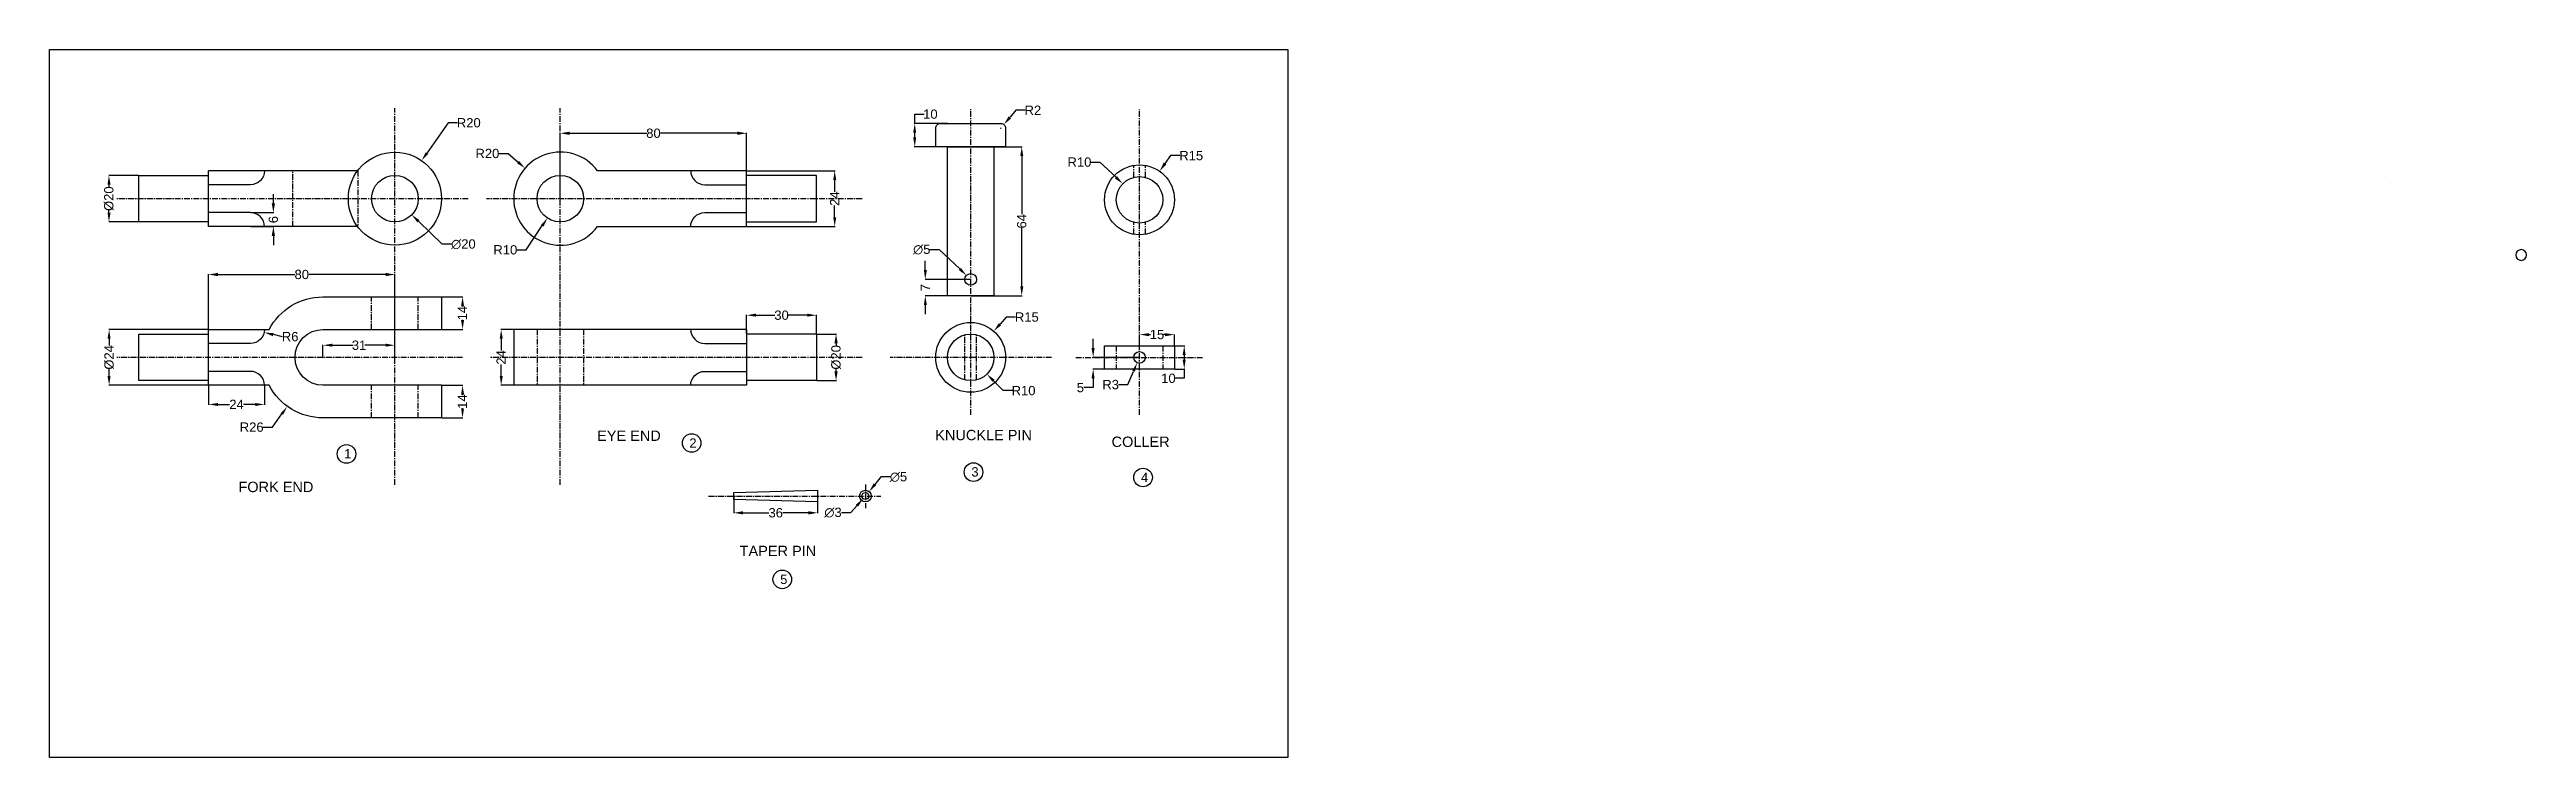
# Model space of a CAD drawing. Header units: millimetres. Extents: x 382 to 1445, y 141 to 446.
import ezdxf

# ---------------------------------------------------------------- set-up
doc = ezdxf.new("R2010")
doc.units = ezdxf.units.MM
doc.header["$MEASUREMENT"] = 0
doc.linetypes.add('CENTERX2', pattern=[4, 2.5, -0.5, 0.5, -0.5])
doc.layers.add('Center Line', color=7, linetype='CENTERX2')
doc.layers.add('dimesions', color=254, linetype='Continuous')
doc.styles.get("Standard").update_dxf_attribs({"font": 'arial.ttf'})
doc.dimstyles.get("Standard").update_dxf_attribs({"dimtxt": 4, "dimasz": 4, "dimexe": 0.18, "dimexo": 0.0625, "dimgap": 0.09, "dimtad": 0, "dimtoh": 1, "dimdec": 0, "dimzin": 0, "dimdsep": 46, "dimtxsty": 'Standard', "dimcen": 0.09, "dimadec": 0, "dimazin": 0, "dimtfac": 1, "dimtdec": 0, "dimtofl": 0, "dimtmove": 0, "dimatfit": 3, "dimfxl": 1, "dimtolj": 1, "dimtzin": 0, "dimarcsym": 0})

# ---------------------------------------------------------------- blocks, each defined once
blk = doc.blocks.new('*D5')
at = {"layer": 'Defpoints', "color": 0, "transparency": 16777216}
for p in [(420, 391.5), (407.2, 371.5), (420, 371.5)]:
    blk.add_point(p, dxfattribs=at)
at = {"layer": 'dimesions', "color": 0, "lineweight": -2, "transparency": 16777216}
for p, q in [((419.9, 391.5), (407.1, 391.5)), ((407.2, 387.5), (407.2, 386.6)), ((407.2, 375.5), (407.2, 376.4)), ((419.9, 371.5), (407.1, 371.5))]:
    blk.add_line(p, q, dxfattribs=at)
at = {"layer": 'dimesions', "color": 0, "transparency": 16777216}
for points in [[(406.6, 387.5), (407.9, 387.5), (407.2, 391.5)], [(406.6, 375.5), (407.9, 375.5), (407.2, 371.5)]]:
    blk.add_solid(points, dxfattribs=at)
at = {"layer": 'dimesions', "color": 0, "transparency": 16777216, "insert": (407.2, 381.5), "char_height": 4, "attachment_point": 5, "rotation": 90}
blk.add_mtext('\\A1;%%C20', dxfattribs=at)
blk = doc.blocks.new('*D6')
at = {"layer": 'Defpoints', "color": 0, "transparency": 16777216}
for p in [(450, 325.3), (407.3, 301.3), (450, 301.3)]:
    blk.add_point(p, dxfattribs=at)
at = {"layer": 'dimesions', "color": 0, "lineweight": -2, "transparency": 16777216}
for p, q in [((449.9, 325.3), (407.1, 325.3)), ((407.3, 321.3), (407.3, 318.4)), ((449.9, 301.3), (407.1, 301.3)), ((407.3, 305.3), (407.3, 308.2))]:
    blk.add_line(p, q, dxfattribs=at)
at = {"layer": 'dimesions', "color": 0, "transparency": 16777216}
for points in [[(406.6, 321.3), (407.9, 321.3), (407.3, 325.3)], [(406.6, 305.3), (407.9, 305.3), (407.3, 301.3)]]:
    blk.add_solid(points, dxfattribs=at)
at = {"layer": 'dimesions', "color": 0, "transparency": 16777216, "insert": (407.3, 313.3), "char_height": 4, "attachment_point": 5, "rotation": 90}
blk.add_mtext('\\A1;%%C24', dxfattribs=at)
blk = doc.blocks.new('*D7')
at = {"layer": 'Defpoints', "color": 0, "transparency": 16777216}
for p in [(468, 375.5), (468, 369.5), (477.8, 369.5)]:
    blk.add_point(p, dxfattribs=at)
at = {"layer": 'dimesions', "color": 0, "lineweight": -2, "transparency": 16777216}
for p, q in [((477.8, 379.5), (477.8, 383.5)), ((468.1, 375.5), (478, 375.5)), ((468.1, 369.5), (478, 369.5)), ((477.8, 365.5), (477.8, 361.5))]:
    blk.add_line(p, q, dxfattribs=at)
at = {"layer": 'dimesions', "color": 0, "transparency": 16777216}
for points in [[(477.1, 379.5), (478.5, 379.5), (477.8, 375.5)], [(477.1, 365.5), (478.5, 365.5), (477.8, 369.5)]]:
    blk.add_solid(points, dxfattribs=at)
at = {"layer": 'dimesions', "color": 0, "transparency": 16777216, "insert": (477.8, 372.5), "char_height": 4, "attachment_point": 5, "rotation": 90}
blk.add_mtext('\\A1;6', dxfattribs=at)
blk = doc.blocks.new('*D8')
at = {"layer": 'Defpoints', "color": 0, "transparency": 16777216}
for p in [(541.5, 397.9), (530, 381.5)]:
    blk.add_point(p, dxfattribs=at)
at = {"layer": 'dimesions', "color": 0, "lineweight": -2, "transparency": 16777216}
for p, q in [((552.8, 414.1), (543.8, 401.2)), ((556.8, 414.1), (552.8, 414.1)), ((529.9, 381.5), (530.1, 381.5)), ((530, 381.4), (530, 381.6))]:
    blk.add_line(p, q, dxfattribs=at)
at = {"layer": 'dimesions', "color": 0, "transparency": 16777216}
blk.add_solid([(543.2, 401.5), (544.3, 400.8), (541.5, 397.9)], dxfattribs=at)
at = {"layer": 'dimesions', "color": 0, "transparency": 16777216, "insert": (561.7, 414.1), "char_height": 4, "attachment_point": 5}
blk.add_mtext('\\A1;R20', dxfattribs=at)
blk = doc.blocks.new('*D9')
at = {"layer": 'Defpoints', "color": 0, "transparency": 16777216}
for p in [(522.8, 388.4), (537.2, 374.6)]:
    blk.add_point(p, dxfattribs=at)
at = {"layer": 'dimesions', "color": 0, "lineweight": -2, "transparency": 16777216}
for p, q in [((529.9, 381.5), (530.1, 381.5)), ((530, 381.4), (530, 381.6)), ((550.3, 361.9), (540.1, 371.8)), ((554.3, 361.9), (550.3, 361.9))]:
    blk.add_line(p, q, dxfattribs=at)
at = {"layer": 'dimesions', "color": 0, "transparency": 16777216}
blk.add_solid([(540.5, 372.3), (539.6, 371.3), (537.2, 374.6)], dxfattribs=at)
at = {"layer": 'dimesions', "color": 0, "transparency": 16777216, "insert": (559.4, 361.9), "char_height": 4, "attachment_point": 5}
blk.add_mtext('\\A1;∅20', dxfattribs=at)
blk = doc.blocks.new('*D10')
at = {"layer": 'Defpoints', "color": 0, "transparency": 16777216}
for p in [(530, 348.9), (450, 313.3), (530, 313.3)]:
    blk.add_point(p, dxfattribs=at)
at = {"layer": 'dimesions', "color": 0, "lineweight": -2, "transparency": 16777216}
for p, q in [((450, 313.4), (450, 349.1)), ((454, 348.9), (487, 348.9)), ((526, 348.9), (493, 348.9)), ((530, 313.4), (530, 349.1))]:
    blk.add_line(p, q, dxfattribs=at)
at = {"layer": 'dimesions', "color": 0, "transparency": 16777216}
for points in [[(454, 349.6), (454, 348.2), (450, 348.9)], [(526, 349.6), (526, 348.2), (530, 348.9)]]:
    blk.add_solid(points, dxfattribs=at)
at = {"layer": 'dimesions', "color": 0, "transparency": 16777216, "insert": (490, 348.9), "char_height": 4, "attachment_point": 5}
blk.add_mtext('\\A1;80', dxfattribs=at)
blk = doc.blocks.new('*D11')
at = {"layer": 'Defpoints', "color": 0, "transparency": 16777216}
for p in [(468, 325.3), (473.9, 324)]:
    blk.add_point(p, dxfattribs=at)
at = {"layer": 'dimesions', "color": 0, "lineweight": -2, "transparency": 16777216}
for p, q in [((467.9, 325.3), (468.1, 325.3)), ((468, 325.2), (468, 325.4)), ((481.7, 322.2), (477.8, 323.1))]:
    blk.add_line(p, q, dxfattribs=at)
at = {"layer": 'dimesions', "color": 0, "transparency": 16777216}
blk.add_solid([(477.9, 323.7), (477.6, 322.4), (473.9, 324)], dxfattribs=at)
at = {"layer": 'dimesions', "color": 0, "transparency": 16777216, "insert": (485, 322.2), "char_height": 4, "attachment_point": 5}
blk.add_mtext('\\A1;R6', dxfattribs=at)
blk = doc.blocks.new('*D12')
at = {"layer": 'Defpoints', "color": 0, "transparency": 16777216}
for p in [(450, 301.3), (474, 301.3), (474, 293.1)]:
    blk.add_point(p, dxfattribs=at)
at = {"layer": 'dimesions', "color": 0, "lineweight": -2, "transparency": 16777216}
for p, q in [((450, 301.2), (450, 292.9)), ((474, 301.2), (474, 292.9)), ((454, 293.1), (459, 293.1)), ((470, 293.1), (465, 293.1))]:
    blk.add_line(p, q, dxfattribs=at)
at = {"layer": 'dimesions', "color": 0, "transparency": 16777216}
for points in [[(454, 293.7), (454, 292.4), (450, 293.1)], [(470, 293.7), (470, 292.4), (474, 293.1)]]:
    blk.add_solid(points, dxfattribs=at)
at = {"layer": 'dimesions', "color": 0, "transparency": 16777216, "insert": (462, 293.1), "char_height": 4, "attachment_point": 5}
blk.add_mtext('\\A1;24', dxfattribs=at)
blk = doc.blocks.new('*D13')
at = {"layer": 'Defpoints', "color": 0, "transparency": 16777216}
for p in [(499.1, 318.5), (499.1, 313.3), (530, 313.3)]:
    blk.add_point(p, dxfattribs=at)
at = {"layer": 'dimesions', "color": 0, "lineweight": -2, "transparency": 16777216}
for p, q in [((499.1, 313.4), (499.1, 318.7)), ((503.1, 318.5), (512, 318.5)), ((526, 318.5), (517.1, 318.5)), ((530, 313.4), (530, 318.7))]:
    blk.add_line(p, q, dxfattribs=at)
at = {"layer": 'dimesions', "color": 0, "transparency": 16777216}
for points in [[(503.1, 319.2), (503.1, 317.9), (499.1, 318.5)], [(526, 319.2), (526, 317.9), (530, 318.5)]]:
    blk.add_solid(points, dxfattribs=at)
at = {"layer": 'dimesions', "color": 0, "transparency": 16777216, "insert": (514.6, 318.5), "char_height": 4, "attachment_point": 5}
blk.add_mtext('\\A1;31', dxfattribs=at)
blk = doc.blocks.new('*D14')
at = {"layer": 'Defpoints', "color": 0, "transparency": 16777216}
for p in [(550, 339.3), (559, 339.3), (550, 325.3)]:
    blk.add_point(p, dxfattribs=at)
at = {"layer": 'dimesions', "color": 0, "lineweight": -2, "transparency": 16777216}
for p, q in [((550.1, 339.3), (559.2, 339.3)), ((559, 335.3), (559, 335.1)), ((550.1, 325.3), (559.2, 325.3)), ((559, 329.3), (559, 329.5))]:
    blk.add_line(p, q, dxfattribs=at)
at = {"layer": 'dimesions', "color": 0, "transparency": 16777216}
for points in [[(558.4, 335.3), (559.7, 335.3), (559, 339.3)], [(558.4, 329.3), (559.7, 329.3), (559, 325.3)]]:
    blk.add_solid(points, dxfattribs=at)
at = {"layer": 'dimesions', "color": 0, "transparency": 16777216, "insert": (559, 332.3), "char_height": 4, "attachment_point": 5, "rotation": 90}
blk.add_mtext('\\A1;14', dxfattribs=at)
blk = doc.blocks.new('*D15')
at = {"layer": 'Defpoints', "color": 0, "transparency": 16777216}
for p in [(550, 301.3), (559, 301.3), (550, 287.3)]:
    blk.add_point(p, dxfattribs=at)
at = {"layer": 'dimesions', "color": 0, "lineweight": -2, "transparency": 16777216}
for p, q in [((550.1, 301.3), (559.2, 301.3)), ((550.1, 287.3), (559.2, 287.3)), ((559, 297.3), (559, 297.1)), ((559, 291.3), (559, 291.5))]:
    blk.add_line(p, q, dxfattribs=at)
at = {"layer": 'dimesions', "color": 0, "transparency": 16777216}
for points in [[(558.4, 297.3), (559.7, 297.3), (559, 301.3)], [(558.4, 291.3), (559.7, 291.3), (559, 287.3)]]:
    blk.add_solid(points, dxfattribs=at)
at = {"layer": 'dimesions', "color": 0, "transparency": 16777216, "insert": (559, 294.3), "char_height": 4, "attachment_point": 5, "rotation": 90}
blk.add_mtext('\\A1;14', dxfattribs=at)
blk = doc.blocks.new('*D16')
at = {"layer": 'Defpoints', "color": 0, "transparency": 16777216}
for p in [(499.1, 313.3), (483.8, 292.2)]:
    blk.add_point(p, dxfattribs=at)
at = {"layer": 'dimesions', "color": 0, "lineweight": -2, "transparency": 16777216}
for p, q in [((499, 313.3), (499.2, 313.3)), ((499.1, 313.2), (499.1, 313.4)), ((477.4, 283.3), (481.5, 289)), ((473.4, 283.3), (477.4, 283.3))]:
    blk.add_line(p, q, dxfattribs=at)
at = {"layer": 'dimesions', "color": 0, "transparency": 16777216}
blk.add_solid([(481, 289.4), (482, 288.6), (483.8, 292.2)], dxfattribs=at)
at = {"layer": 'dimesions', "color": 0, "transparency": 16777216, "insert": (468.5, 283.3), "char_height": 4, "attachment_point": 5}
blk.add_mtext('\\A1;R26', dxfattribs=at)
blk = doc.blocks.new('*D17')
at = {"layer": 'Defpoints', "color": 0, "transparency": 16777216}
for p in [(575.6, 325.3), (581, 325.3), (581, 301.3)]:
    blk.add_point(p, dxfattribs=at)
at = {"layer": 'dimesions', "color": 0, "lineweight": -2, "transparency": 16777216}
for p, q in [((581, 325.3), (575.4, 325.3)), ((575.6, 321.3), (575.6, 316.3)), ((575.6, 305.3), (575.6, 310.3)), ((581, 301.3), (575.4, 301.3))]:
    blk.add_line(p, q, dxfattribs=at)
at = {"layer": 'dimesions', "color": 0, "transparency": 16777216}
for points in [[(575, 321.3), (576.3, 321.3), (575.6, 325.3)], [(575, 305.3), (576.3, 305.3), (575.6, 301.3)]]:
    blk.add_solid(points, dxfattribs=at)
at = {"layer": 'dimesions', "color": 0, "transparency": 16777216, "insert": (575.6, 313.3), "char_height": 4, "attachment_point": 5, "rotation": 90}
blk.add_mtext('\\A1;24', dxfattribs=at)
blk = doc.blocks.new('*D18')
at = {"layer": 'Defpoints', "color": 0, "transparency": 16777216}
for p in [(711, 331.4), (681, 323.3), (711, 323.3)]:
    blk.add_point(p, dxfattribs=at)
at = {"layer": 'dimesions', "color": 0, "lineweight": -2, "transparency": 16777216}
for p, q in [((681, 323.4), (681, 331.6)), ((685, 331.4), (693.1, 331.4)), ((707, 331.4), (699, 331.4)), ((711, 323.4), (711, 331.6))]:
    blk.add_line(p, q, dxfattribs=at)
at = {"layer": 'dimesions', "color": 0, "transparency": 16777216}
for points in [[(685, 332.1), (685, 330.8), (681, 331.4)], [(707, 332.1), (707, 330.8), (711, 331.4)]]:
    blk.add_solid(points, dxfattribs=at)
at = {"layer": 'dimesions', "color": 0, "transparency": 16777216, "insert": (696, 331.4), "char_height": 4, "attachment_point": 5}
blk.add_mtext('\\A1;30', dxfattribs=at)
blk = doc.blocks.new('*D19')
at = {"layer": 'Defpoints', "color": 0, "transparency": 16777216}
for p in [(711, 323.3), (711, 303.3), (719.4, 303.3)]:
    blk.add_point(p, dxfattribs=at)
at = {"layer": 'dimesions', "color": 0, "lineweight": -2, "transparency": 16777216}
for p, q in [((711.1, 323.3), (719.6, 323.3)), ((719.4, 319.3), (719.4, 318.4)), ((711.1, 303.3), (719.6, 303.3)), ((719.4, 307.3), (719.4, 308.2))]:
    blk.add_line(p, q, dxfattribs=at)
at = {"layer": 'dimesions', "color": 0, "transparency": 16777216}
for points in [[(718.7, 319.3), (720.1, 319.3), (719.4, 323.3)], [(718.7, 307.3), (720.1, 307.3), (719.4, 303.3)]]:
    blk.add_solid(points, dxfattribs=at)
at = {"layer": 'dimesions', "color": 0, "transparency": 16777216, "insert": (719.4, 313.3), "char_height": 4, "attachment_point": 5, "rotation": 90}
blk.add_mtext('\\A1;%%C20', dxfattribs=at)
blk = doc.blocks.new('*D20')
at = {"layer": 'Defpoints', "color": 0, "transparency": 16777216}
for p in [(681, 393.5), (681, 369.5), (718.8, 369.5)]:
    blk.add_point(p, dxfattribs=at)
at = {"layer": 'dimesions', "color": 0, "lineweight": -2, "transparency": 16777216}
for p, q in [((681.1, 393.5), (719, 393.5)), ((718.8, 389.5), (718.8, 384.5)), ((718.8, 373.5), (718.8, 378.5)), ((681.1, 369.5), (719, 369.5))]:
    blk.add_line(p, q, dxfattribs=at)
at = {"layer": 'dimesions', "color": 0, "transparency": 16777216}
for points in [[(718.2, 389.5), (719.5, 389.5), (718.8, 393.5)], [(718.2, 373.5), (719.5, 373.5), (718.8, 369.5)]]:
    blk.add_solid(points, dxfattribs=at)
at = {"layer": 'dimesions', "color": 0, "transparency": 16777216, "insert": (718.8, 381.5), "char_height": 4, "attachment_point": 5, "rotation": 90}
blk.add_mtext('\\A1;24', dxfattribs=at)
blk = doc.blocks.new('*D21')
at = {"layer": 'Defpoints', "color": 0, "transparency": 16777216}
for p in [(681, 409.6), (601, 381.5), (681, 381.5)]:
    blk.add_point(p, dxfattribs=at)
at = {"layer": 'dimesions', "color": 0, "lineweight": -2, "transparency": 16777216}
for p, q in [((601, 381.6), (601, 409.8)), ((605, 409.6), (638.1, 409.6)), ((677, 409.6), (644, 409.6)), ((681, 381.6), (681, 409.8))]:
    blk.add_line(p, q, dxfattribs=at)
at = {"layer": 'dimesions', "color": 0, "transparency": 16777216}
for points in [[(605, 410.3), (605, 408.9), (601, 409.6)], [(677, 410.3), (677, 408.9), (681, 409.6)]]:
    blk.add_solid(points, dxfattribs=at)
at = {"layer": 'dimesions', "color": 0, "transparency": 16777216, "insert": (641, 409.6), "char_height": 4, "attachment_point": 5}
blk.add_mtext('\\A1;80', dxfattribs=at)
blk = doc.blocks.new('*D22')
at = {"layer": 'Defpoints', "color": 0, "transparency": 16777216}
for p in [(585.9, 394.6), (601, 381.5)]:
    blk.add_point(p, dxfattribs=at)
at = {"layer": 'dimesions', "color": 0, "lineweight": -2, "transparency": 16777216}
for p, q in [((574.6, 400.9), (578.6, 400.9)), ((578.6, 400.9), (582.9, 397.2)), ((600.9, 381.5), (601.1, 381.5)), ((601, 381.4), (601, 381.6))]:
    blk.add_line(p, q, dxfattribs=at)
at = {"layer": 'dimesions', "color": 0, "transparency": 16777216}
blk.add_solid([(583.3, 397.7), (582.4, 396.7), (585.9, 394.6)], dxfattribs=at)
at = {"layer": 'dimesions', "color": 0, "transparency": 16777216, "insert": (569.7, 400.9), "char_height": 4, "attachment_point": 5}
blk.add_mtext('\\A1;R20', dxfattribs=at)
blk = doc.blocks.new('*D23')
at = {"layer": 'Defpoints', "color": 0, "transparency": 16777216}
for p in [(595.5, 373.2), (601, 381.5)]:
    blk.add_point(p, dxfattribs=at)
at = {"layer": 'dimesions', "color": 0, "lineweight": -2, "transparency": 16777216}
for p, q in [((600.9, 381.5), (601.1, 381.5)), ((601, 381.4), (601, 381.6)), ((586.3, 359.5), (593.2, 369.9)), ((582.3, 359.5), (586.3, 359.5))]:
    blk.add_line(p, q, dxfattribs=at)
at = {"layer": 'dimesions', "color": 0, "transparency": 16777216}
blk.add_solid([(592.7, 370.2), (593.8, 369.5), (595.5, 373.2)], dxfattribs=at)
at = {"layer": 'dimesions', "color": 0, "transparency": 16777216, "insert": (577.4, 359.5), "char_height": 4, "attachment_point": 5}
blk.add_mtext('\\A1;R10', dxfattribs=at)
blk = doc.blocks.new('*D24')
at = {"layer": 'Defpoints', "color": 0, "transparency": 16777216}
for p in [(753.2, 413.8), (767.2, 413.8), (767.2, 403.8)]:
    blk.add_point(p, dxfattribs=at)
at = {"layer": 'dimesions', "color": 0, "lineweight": -2, "transparency": 16777216}
for p, q in [((753.2, 413.8), (753.2, 417.8)), ((753.2, 417.8), (757.2, 417.8)), ((767.2, 413.8), (753, 413.8)), ((753.2, 407.8), (753.2, 409.8)), ((767.2, 403.8), (753, 403.8))]:
    blk.add_line(p, q, dxfattribs=at)
at = {"layer": 'dimesions', "color": 0, "transparency": 16777216}
for points in [[(752.5, 409.8), (753.8, 409.8), (753.2, 413.8)], [(752.5, 407.8), (753.8, 407.8), (753.2, 403.8)]]:
    blk.add_solid(points, dxfattribs=at)
at = {"layer": 'dimesions', "color": 0, "transparency": 16777216, "insert": (759.9, 417.8), "char_height": 4, "attachment_point": 5}
blk.add_mtext('\\A1;10', dxfattribs=at)
blk = doc.blocks.new('*D25')
at = {"layer": 'Defpoints', "color": 0, "transparency": 16777216}
for p in [(790.2, 411.8), (791.5, 413.4)]:
    blk.add_point(p, dxfattribs=at)
at = {"layer": 'dimesions', "color": 0, "lineweight": -2, "transparency": 16777216}
for p, q in [((796.6, 419.5), (794.1, 416.5)), ((800.6, 419.5), (796.6, 419.5)), ((790.2, 411.7), (790.2, 411.9)), ((790.2, 411.8), (790.3, 411.8))]:
    blk.add_line(p, q, dxfattribs=at)
at = {"layer": 'dimesions', "color": 0, "transparency": 16777216}
blk.add_solid([(793.5, 416.9), (794.6, 416), (791.5, 413.4)], dxfattribs=at)
at = {"layer": 'dimesions', "color": 0, "transparency": 16777216, "insert": (803.9, 419.5), "char_height": 4, "attachment_point": 5}
blk.add_mtext('\\A1;R2', dxfattribs=at)
blk = doc.blocks.new('*D26')
at = {"layer": 'Defpoints', "color": 0, "transparency": 16777216}
for p in [(777.2, 403.8), (777.2, 339.8), (799.1, 339.8)]:
    blk.add_point(p, dxfattribs=at)
at = {"layer": 'dimesions', "color": 0, "lineweight": -2, "transparency": 16777216}
for p, q in [((777.3, 403.8), (799.3, 403.8)), ((799.1, 399.8), (799.1, 374.8)), ((799.1, 343.8), (799.1, 368.9)), ((777.3, 339.8), (799.3, 339.8))]:
    blk.add_line(p, q, dxfattribs=at)
at = {"layer": 'dimesions', "color": 0, "transparency": 16777216}
for points in [[(798.5, 399.8), (799.8, 399.8), (799.1, 403.8)], [(798.5, 343.8), (799.8, 343.8), (799.1, 339.8)]]:
    blk.add_solid(points, dxfattribs=at)
at = {"layer": 'dimesions', "color": 0, "transparency": 16777216, "insert": (799.1, 371.8), "char_height": 4, "attachment_point": 5, "rotation": 90}
blk.add_mtext('\\A1;64', dxfattribs=at)
blk = doc.blocks.new('*D27')
at = {"layer": 'Defpoints', "color": 0, "transparency": 16777216}
for p in [(777.2, 346.8), (757.7, 339.8), (777.2, 339.8)]:
    blk.add_point(p, dxfattribs=at)
at = {"layer": 'dimesions', "color": 0, "lineweight": -2, "transparency": 16777216}
for p, q in [((757.7, 350.8), (757.7, 354.8)), ((777.2, 346.8), (757.6, 346.8)), ((777.2, 339.8), (757.6, 339.8)), ((757.7, 335.8), (757.7, 331.8))]:
    blk.add_line(p, q, dxfattribs=at)
at = {"layer": 'dimesions', "color": 0, "transparency": 16777216}
for points in [[(757.1, 350.8), (758.4, 350.8), (757.7, 346.8)], [(757.1, 335.8), (758.4, 335.8), (757.7, 339.8)]]:
    blk.add_solid(points, dxfattribs=at)
at = {"layer": 'dimesions', "color": 0, "transparency": 16777216, "insert": (757.7, 343.3), "char_height": 4, "attachment_point": 5, "rotation": 90}
blk.add_mtext('\\A1;7', dxfattribs=at)
blk = doc.blocks.new('*D28')
at = {"layer": 'Defpoints', "color": 0, "transparency": 16777216}
for p in [(775.4, 348.5), (779.1, 345.1)]:
    blk.add_point(p, dxfattribs=at)
at = {"layer": 'dimesions', "color": 0, "lineweight": -2, "transparency": 16777216}
for p, q in [((759.7, 359.6), (763.7, 359.6)), ((763.7, 359.6), (772.5, 351.3)), ((777.2, 346.7), (777.2, 346.9)), ((777.2, 346.8), (777.3, 346.8))]:
    blk.add_line(p, q, dxfattribs=at)
at = {"layer": 'dimesions', "color": 0, "transparency": 16777216}
blk.add_solid([(773, 351.8), (772.1, 350.8), (775.4, 348.5)], dxfattribs=at)
at = {"layer": 'dimesions', "color": 0, "transparency": 16777216, "insert": (756.2, 359.6), "char_height": 4, "attachment_point": 5}
blk.add_mtext('\\A1;∅5', dxfattribs=at)
blk = doc.blocks.new('*D29')
at = {"layer": 'Defpoints', "color": 0, "transparency": 16777216}
for p in [(787.1, 324.6), (777.2, 313.3)]:
    blk.add_point(p, dxfattribs=at)
at = {"layer": 'dimesions', "color": 0, "lineweight": -2, "transparency": 16777216}
for p, q in [((792.4, 330.6), (789.8, 327.6)), ((796.4, 330.6), (792.4, 330.6)), ((777.2, 313.2), (777.2, 313.4)), ((777.2, 313.3), (777.3, 313.3))]:
    blk.add_line(p, q, dxfattribs=at)
at = {"layer": 'dimesions', "color": 0, "transparency": 16777216}
blk.add_solid([(789.3, 328), (790.3, 327.1), (787.1, 324.6)], dxfattribs=at)
at = {"layer": 'dimesions', "color": 0, "transparency": 16777216, "insert": (801.3, 330.6), "char_height": 4, "attachment_point": 5}
blk.add_mtext('\\A1;R15', dxfattribs=at)
blk = doc.blocks.new('*D30')
at = {"layer": 'Defpoints', "color": 0, "transparency": 16777216}
for p in [(777.2, 313.3), (784.2, 306.1)]:
    blk.add_point(p, dxfattribs=at)
at = {"layer": 'dimesions', "color": 0, "lineweight": -2, "transparency": 16777216}
for p, q in [((777.2, 313.2), (777.2, 313.4)), ((777.2, 313.3), (777.3, 313.3)), ((791.1, 299), (787, 303.2)), ((795.1, 299), (791.1, 299))]:
    blk.add_line(p, q, dxfattribs=at)
at = {"layer": 'dimesions', "color": 0, "transparency": 16777216}
blk.add_solid([(787.5, 303.7), (786.5, 302.8), (784.2, 306.1)], dxfattribs=at)
at = {"layer": 'dimesions', "color": 0, "transparency": 16777216, "insert": (799.9, 299), "char_height": 4, "attachment_point": 5}
blk.add_mtext('\\A1;R10', dxfattribs=at)
blk = doc.blocks.new('*D31')
at = {"layer": 'Defpoints', "color": 0, "transparency": 16777216}
for p in [(858.3, 393.3), (849.7, 381)]:
    blk.add_point(p, dxfattribs=at)
at = {"layer": 'dimesions', "color": 0, "lineweight": -2, "transparency": 16777216}
for p, q in [((863, 400), (860.6, 396.6)), ((867, 400), (863, 400)), ((849.6, 381), (849.8, 381)), ((849.7, 380.9), (849.7, 381.1))]:
    blk.add_line(p, q, dxfattribs=at)
at = {"layer": 'dimesions', "color": 0, "transparency": 16777216}
blk.add_solid([(860.1, 397), (861.2, 396.2), (858.3, 393.3)], dxfattribs=at)
at = {"layer": 'dimesions', "color": 0, "transparency": 16777216, "insert": (871.9, 400), "char_height": 4, "attachment_point": 5}
blk.add_mtext('\\A1;R15', dxfattribs=at)
blk = doc.blocks.new('*D32')
at = {"layer": 'Defpoints', "color": 0, "transparency": 16777216}
for p in [(842.5, 387.9), (849.7, 381)]:
    blk.add_point(p, dxfattribs=at)
at = {"layer": 'dimesions', "color": 0, "lineweight": -2, "transparency": 16777216}
for p, q in [((828.7, 397.2), (832.7, 397.2)), ((832.7, 397.2), (839.6, 390.7)), ((849.6, 381), (849.8, 381)), ((849.7, 380.9), (849.7, 381.1))]:
    blk.add_line(p, q, dxfattribs=at)
at = {"layer": 'dimesions', "color": 0, "transparency": 16777216}
blk.add_solid([(840, 391.2), (839.1, 390.2), (842.5, 387.9)], dxfattribs=at)
at = {"layer": 'dimesions', "color": 0, "transparency": 16777216, "insert": (823.9, 397.2), "char_height": 4, "attachment_point": 5}
blk.add_mtext('\\A1;R10', dxfattribs=at)
blk = doc.blocks.new('*D33')
at = {"layer": 'Defpoints', "color": 0, "transparency": 16777216}
for p in [(864.7, 323.1), (849.7, 318.3), (864.7, 318.3)]:
    blk.add_point(p, dxfattribs=at)
at = {"layer": 'dimesions', "color": 0, "lineweight": -2, "transparency": 16777216}
for p, q in [((849.7, 318.4), (849.7, 323.2)), ((853.7, 323.1), (854.4, 323.1)), ((860.7, 323.1), (860, 323.1)), ((864.7, 318.4), (864.7, 323.2))]:
    blk.add_line(p, q, dxfattribs=at)
at = {"layer": 'dimesions', "color": 0, "transparency": 16777216}
for points in [[(853.7, 323.7), (853.7, 322.4), (849.7, 323.1)], [(860.7, 323.7), (860.7, 322.4), (864.7, 323.1)]]:
    blk.add_solid(points, dxfattribs=at)
at = {"layer": 'dimesions', "color": 0, "transparency": 16777216, "insert": (857.2, 323.1), "char_height": 4, "attachment_point": 5}
blk.add_mtext('\\A1;15', dxfattribs=at)
blk = doc.blocks.new('*D34')
at = {"layer": 'Defpoints', "color": 0, "transparency": 16777216}
for p in [(864.7, 318.3), (864.7, 308.3), (868.9, 308.3)]:
    blk.add_point(p, dxfattribs=at)
at = {"layer": 'dimesions', "color": 0, "lineweight": -2, "transparency": 16777216}
for p, q in [((864.8, 318.3), (869.1, 318.3)), ((868.9, 314.3), (868.9, 312.3)), ((864.8, 308.3), (869.1, 308.3)), ((868.9, 304.3), (864.9, 304.3)), ((868.9, 308.3), (868.9, 304.3))]:
    blk.add_line(p, q, dxfattribs=at)
at = {"layer": 'dimesions', "color": 0, "transparency": 16777216}
for points in [[(868.2, 314.3), (869.5, 314.3), (868.9, 318.3)], [(868.2, 312.3), (869.5, 312.3), (868.9, 308.3)]]:
    blk.add_solid(points, dxfattribs=at)
at = {"layer": 'dimesions', "color": 0, "transparency": 16777216, "insert": (862.1, 304.3), "char_height": 4, "attachment_point": 5}
blk.add_mtext('\\A1;10', dxfattribs=at)
blk = doc.blocks.new('*D35')
at = {"layer": 'Defpoints', "color": 0, "transparency": 16777216}
for p in [(849.7, 313.3), (829.8, 308.3), (849.7, 308.3)]:
    blk.add_point(p, dxfattribs=at)
at = {"layer": 'dimesions', "color": 0, "lineweight": -2, "transparency": 16777216}
for p, q in [((829.8, 317.3), (829.8, 321.3)), ((849.7, 313.3), (829.6, 313.3)), ((829.8, 300.3), (825.8, 300.3)), ((849.7, 308.3), (829.6, 308.3)), ((829.8, 304.3), (829.8, 300.3))]:
    blk.add_line(p, q, dxfattribs=at)
at = {"layer": 'dimesions', "color": 0, "transparency": 16777216}
for points in [[(829.1, 317.3), (830.4, 317.3), (829.8, 313.3)], [(829.1, 304.3), (830.4, 304.3), (829.8, 308.3)]]:
    blk.add_solid(points, dxfattribs=at)
at = {"layer": 'dimesions', "color": 0, "transparency": 16777216, "insert": (824.3, 300.3), "char_height": 4, "attachment_point": 5}
blk.add_mtext('\\A1;5', dxfattribs=at)
blk = doc.blocks.new('*D36')
at = {"layer": 'Defpoints', "color": 0, "transparency": 16777216}
for p in [(848.7, 311), (849.7, 313.3)]:
    blk.add_point(p, dxfattribs=at)
at = {"layer": 'dimesions', "color": 0, "lineweight": -2, "transparency": 16777216}
for p, q in [((849.6, 313.3), (849.8, 313.3)), ((849.7, 313.2), (849.7, 313.4)), ((840.7, 301.6), (844.7, 301.6)), ((844.7, 301.6), (847.1, 307.3))]:
    blk.add_line(p, q, dxfattribs=at)
at = {"layer": 'dimesions', "color": 0, "transparency": 16777216}
blk.add_solid([(846.5, 307.6), (847.7, 307.1), (848.7, 311)], dxfattribs=at)
at = {"layer": 'dimesions', "color": 0, "transparency": 16777216, "insert": (837.3, 301.6), "char_height": 4, "attachment_point": 5}
blk.add_mtext('\\A1;R3', dxfattribs=at)
blk = doc.blocks.new('*D67')
at = {"layer": 'Defpoints', "color": 0, "transparency": 16777216}
for p in [(675.5, 253.7), (711.5, 253.7), (711.5, 246.5)]:
    blk.add_point(p, dxfattribs=at)
at = {"layer": 'dimesions', "color": 0, "lineweight": -2, "transparency": 16777216}
for p, q in [((675.5, 253.6), (675.5, 246.3)), ((679.5, 246.5), (690.5, 246.5)), ((707.5, 246.5), (696.5, 246.5)), ((711.5, 253.6), (711.5, 246.3))]:
    blk.add_line(p, q, dxfattribs=at)
at = {"layer": 'dimesions', "color": 0, "transparency": 16777216}
for points in [[(679.5, 247.2), (679.5, 245.8), (675.5, 246.5)], [(707.5, 247.2), (707.5, 245.8), (711.5, 246.5)]]:
    blk.add_solid(points, dxfattribs=at)
at = {"layer": 'dimesions', "color": 0, "transparency": 16777216, "insert": (693.5, 246.5), "char_height": 4, "attachment_point": 5}
blk.add_mtext('\\A1;36', dxfattribs=at)
blk = doc.blocks.new('*D68')
at = {"layer": 'Defpoints', "color": 0, "transparency": 16777216}
for p in [(733.6, 255.6), (730.5, 251.8)]:
    blk.add_point(p, dxfattribs=at)
at = {"layer": 'dimesions', "color": 0, "lineweight": -2, "transparency": 16777216}
for p, q in [((738.6, 261.9), (736.1, 258.7)), ((742.6, 261.9), (738.6, 261.9)), ((731.9, 253.7), (732.1, 253.7)), ((732, 253.6), (732, 253.8))]:
    blk.add_line(p, q, dxfattribs=at)
at = {"layer": 'dimesions', "color": 0, "transparency": 16777216}
blk.add_solid([(735.6, 259.2), (736.6, 258.3), (733.6, 255.6)], dxfattribs=at)
at = {"layer": 'dimesions', "color": 0, "transparency": 16777216, "insert": (746.2, 261.9), "char_height": 4, "attachment_point": 5}
blk.add_mtext('\\A1;∅5', dxfattribs=at)
blk = doc.blocks.new('*D69')
at = {"layer": 'Defpoints', "color": 0, "transparency": 16777216}
for p in [(731, 252.6), (733, 254.8)]:
    blk.add_point(p, dxfattribs=at)
at = {"layer": 'dimesions', "color": 0, "lineweight": -2, "transparency": 16777216}
for p, q in [((721.7, 246.6), (725.7, 246.6)), ((725.7, 246.6), (728.4, 249.6)), ((731.9, 253.7), (732.1, 253.7)), ((732, 253.6), (732, 253.8))]:
    blk.add_line(p, q, dxfattribs=at)
at = {"layer": 'dimesions', "color": 0, "transparency": 16777216}
blk.add_solid([(727.9, 250), (728.9, 249.2), (731, 252.6)], dxfattribs=at)
at = {"layer": 'dimesions', "color": 0, "transparency": 16777216, "insert": (718.1, 246.6), "char_height": 4, "attachment_point": 5}
blk.add_mtext('\\A1;∅3', dxfattribs=at)

msp = doc.modelspace()

# ---------------------------------------------------------------- linework, layer by layer
for p, q in [((514, 393.5), (450, 393.5)), ((514, 369.5), (450, 369.5)), ((681, 325.3), (581, 325.3)), ((711, 323.3), (681, 323.3)), ((681, 301.3), (581, 301.3)), ((711, 303.3), (681, 303.3))]:
    msp.add_line(p, q)
for points in [[(381.7, 445.6), (913.4, 445.6), (913.4, 141.4), (381.7, 141.4)], [(787.2, 403.8), (787.2, 339.8), (767.2, 339.8), (767.2, 403.8)], [(834.7, 318.3), (864.7, 318.3), (864.7, 308.3), (834.7, 308.3)], [(675.5, 255.2), (711.5, 256.2), (711.5, 251.2), (675.5, 252.2)]]:
    msp.add_lwpolyline(points, close=True)
for points in [[(762.2, 411.8, -0.414214), (764.2, 413.8), (790.2, 413.8, -0.414214), (792.2, 411.8), (792.2, 403.8), (762.2, 403.8)], [(617, 393.5, 3), (617, 369.5), (681, 369.5), (681, 393.5)]]:
    msp.add_lwpolyline(points, format="xyb", close=True)
for points in [[(450, 369.5), (450, 393.5)], [(450, 371.5), (420, 371.5), (420, 391.5), (450, 391.5)], [(681, 371.5), (711, 371.5), (711, 391.5), (681, 391.5)], [(1386.9, 388.3), (1386.9, 388.3)], [(1386.9, 388.3), (1386.9, 388.3)], [(550, 339.3), (550, 325.3)], [(450, 303.3), (420, 303.3), (420, 323.3), (450, 323.3)], [(581, 325.3), (581, 301.3)], [(681, 325.3), (681, 301.3)], [(711, 323.3), (711, 303.3)], [(550, 301.3), (550, 287.3)]]:
    msp.add_lwpolyline(points)
for points in [[(474, 393.5, -0.414214), (468, 387.5), (450, 387.5)], [(657, 393.5, 0.414214), (663, 387.5), (681, 387.5)], [(474, 369.5, 0.414214), (468, 375.5), (450, 375.5)], [(657, 369.5, -0.414214), (663, 375.5), (681, 375.5)], [(550, 287.3), (499.1, 287.3, -0.279739), (476, 301.3), (450, 301.3), (450, 325.3), (476, 325.3, -0.279739), (499.1, 339.3), (550, 339.3)], [(474, 325.3, -0.414214), (468, 319.3), (450, 319.3)], [(550, 301.3), (499.1, 301.3, -1), (499.1, 325.3), (550, 325.3)], [(657, 325.3, 0.414214), (663, 319.3), (681, 319.3)], [(474, 301.3, 0.414214), (468, 307.3), (450, 307.3)], [(657, 301.3, -0.414214), (663, 307.3), (681, 307.3)]]:
    msp.add_lwpolyline(points, format="xyb")
for centre, radius in [((530, 381.5), 20), ((849.7, 381), 15), ((530, 381.5), 10), ((601, 381.5), 10), ((849.7, 381), 10), ((777.2, 346.8), 2.5), ((777.2, 313.3), 15), ((777.2, 313.3), 10), ((849.7, 313.3), 2.5), ((657.4, 276.5), 4), ((509.2, 271.8), 4), ((778.4, 264), 4), ((732, 253.7), 2.5), ((851.2, 261.7), 4), ((732, 253.7), 1.5), ((696.3, 217.9), 4)]:
    msp.add_circle(centre, radius)
at = {"extrusion": (1.83697e-16, 1.22465e-16, -1)}
msp.add_circle((-1442.9, 357.3, -27), 2.32, dxfattribs=at)
at = {"layer": 'Center Line'}
for p, q in [((550, 381.5), (410.6, 381.5)), ((561.5, 381.5), (550, 381.5)), ((730.6, 381.5), (569.3, 381.5)), ((559, 313.3), (410.6, 313.3)), ((730.6, 313.3), (570.6, 313.3))]:
    msp.add_line(p, q, dxfattribs=at)
for points in [[(530, 258.5), (530, 420.4)], [(601, 258.5), (601, 420.4)], [(777.2, 288.6), (777.2, 420)], [(849.7, 288.6), (849.7, 419.8)], [(486.2, 369.5), (486.2, 393.5)], [(514, 393.5), (514, 369.5)], [(847.2, 390.7), (847.2, 395.8)], [(852.2, 390.7), (852.2, 395.8)], [(847.2, 366.2), (847.2, 371.3)], [(852.2, 366.2), (852.2, 371.3)], [(520, 325.3), (520, 339.3)], [(540, 325.3), (540, 339.3)], [(591, 325.3), (591, 301.3)], [(611, 325.3), (611, 301.3)], [(774.7, 303.6), (774.7, 323)], [(779.7, 303.6), (779.7, 323)], [(811.9, 313.3), (742.6, 313.3)], [(822.3, 313.3), (877.1, 313.3)], [(839.7, 318.3), (839.7, 308.3)], [(859.7, 318.3), (859.7, 308.3)], [(520, 287.3), (520, 301.3)], [(540, 287.3), (540, 301.3)], [(732, 258.7), (732, 248.5)], [(664.7, 253.7), (738.6, 253.7)]]:
    msp.add_lwpolyline(points, dxfattribs=at)

# ---------------------------------------------------------------- texts
for s, height, p in [('EYE END', 4.46, (616.8, 277.4)), ('KNUCKLE PIN', 4.456, (762, 277.7)), ('COLLER', 4.46, (837.7, 274.8)), ('FORK END', 4.46, (462.8, 255.4)), ('TAPER PIN', 4.46, (678, 227.9))]:
    msp.add_text(s, height=height).set_placement(p)
at = {"char_height": 4, "attachment_point": 1}
for s, insert in [('2', (656.4, 278.5)), ('1', (508.2, 273.9)), ('3', (777.5, 266.1)), ('4', (850.3, 263.7)), ('5', (695.4, 219.9))]:
    msp.add_mtext_dynamic_manual_height_columns(s, width=4.93, gutter_width=147, heights=[0], dxfattribs=dict(at, insert=insert))

# ---------------------------------------------------------------- dimensions: what is measured, and where the dimension line sits
at = {"layer": 'dimesions', "color": 251}
for center, mpoint, picture, middle in [((530, 381.5), (541.5, 397.9), '*D8', (561.7, 414.1)), ((601, 381.5), (585.9, 394.6), '*D22', (569.7, 400.9)), ((849.7, 381), (842.5, 387.9), '*D32', (823.9, 397.2)), ((849.7, 381), (858.3, 393.3), '*D31', (871.9, 400)), ((601, 381.5), (595.5, 373.2), '*D23', (577.4, 359.5)), ((499.1, 313.3), (483.8, 292.2), '*D16', (468.5, 283.3)), ((777.2, 313.3), (784.2, 306.1), '*D30', (799.9, 299)), ((849.7185, 313.2919), (848.7255, 310.9975), '*D36', (837.3417, 301.5968))]:
    dim = msp.add_radius_dim(center=center, mpoint=mpoint, dimstyle='Standard', dxfattribs=at)
    dim.commit()
    dim.dimension.update_dxf_attribs({"geometry": picture, "text_midpoint": middle, "dimtype": 164})
for p1, p2, distance, picture, middle in [((767.2, 403.8), (767.2, 413.8), 14.1, '*D24', (759.9, 417.8)), ((601, 381.5), (681, 381.5), 28.1, '*D21', (641, 409.6)), ((681, 393.5), (681, 369.5), 37.8, '*D20', (718.8, 381.5)), ((777.2, 403.8), (777.2, 339.8), 21.9, '*D26', (799.1, 371.8)), ((468, 375.5), (468, 369.5), 9.8, '*D7', (477.8, 372.5)), ((450, 313.3), (530, 313.3), 35.6, '*D10', (490, 348.9)), ((777.2, 346.8), (777.2, 339.8), -19.5, '*D27', (757.7, 343.3)), ((550, 325.3), (550, 339.3), -9, '*D14', (559, 332.3)), ((681, 323.3), (711, 323.3), 8.1, '*D18', (696, 331.4)), ((581, 301.3), (581, 325.3), 5.4, '*D17', (575.6, 313.3)), ((550, 287.3), (550, 301.3), -9, '*D15', (559, 294.3)), ((675.5, 253.7), (711.5, 253.7), -7.2, '*D67', (693.5, 246.5))]:
    dim = msp.add_aligned_dim(p1=p1, p2=p2, distance=distance, dimstyle='Standard', dxfattribs=at)
    dim.commit()
    dim.dimension.update_dxf_attribs({"geometry": picture, "text_midpoint": middle})
for center, mpoint, picture, middle in [((790.2, 411.8), (791.5, 413.4), '*D25', (803.9, 419.5)), ((777.2, 313.3), (787.1, 324.6), '*D29', (801.3, 330.6)), ((468, 325.3), (473.9, 324), '*D11', (485, 322.2))]:
    dim = msp.add_radius_dim(center=center, mpoint=mpoint, dimstyle='Standard', dxfattribs=at)
    dim.commit()
    dim.dimension.update_dxf_attribs({"geometry": picture, "text_midpoint": middle})
for p1, p2, distance, picture, middle in [((420, 391.5), (420, 371.5), -12.8, '*D5', (407.2, 381.5)), ((450, 325.3), (450, 301.3), -42.7, '*D6', (407.3, 313.3)), ((711, 323.3), (711, 303.3), 8.4, '*D19', (719.4, 313.3))]:
    dim = msp.add_aligned_dim(p1=p1, p2=p2, distance=distance, text='%%C<>', dimstyle='Standard', dxfattribs=at)
    dim.commit()
    dim.dimension.update_dxf_attribs({"geometry": picture, "text_midpoint": middle})
for p1, p2, picture, middle in [((522.8, 388.4), (537.2, 374.6), '*D9', (559.4, 361.9)), ((779.1, 345.1), (775.4, 348.5), '*D28', (756.2, 359.6))]:
    dim = msp.add_diameter_dim_2p(p1=p1, p2=p2, dimstyle='Standard', dxfattribs=at)
    dim.commit()
    dim.dimension.update_dxf_attribs({"geometry": picture, "text_midpoint": middle, "dimtype": 163})
for base, p1, p2, picture, middle in [((499.1, 318.5), (530, 313.3), (499.1, 313.3), '*D13', (514.6, 318.5)), ((864.7, 323.1), (849.7, 318.3), (864.7, 318.3), '*D33', (857.2, 323.1)), ((474, 293.1), (450, 301.3), (474, 301.3), '*D12', (462, 293.1))]:
    dim = msp.add_linear_dim(base=base, p1=p1, p2=p2, dimstyle='Standard', dxfattribs=at)
    dim.commit()
    dim.dimension.update_dxf_attribs({"geometry": picture, "text_midpoint": middle})
dim = msp.add_linear_dim(base=(829.8, 308.3), p1=(849.7, 313.3), p2=(849.7, 308.3), angle=90, dimstyle='Standard', dxfattribs=at)
dim.commit()
dim.dimension.update_dxf_attribs({"geometry": '*D35', "text_midpoint": (824.3, 300.3), "dimtype": 160})
dim = msp.add_linear_dim(base=(868.9, 308.3), p1=(864.7, 318.3), p2=(864.7, 308.3), angle=90, dimstyle='Standard', dxfattribs=at)
dim.commit()
dim.dimension.update_dxf_attribs({"geometry": '*D34', "text_midpoint": (862.1, 304.3)})
for p1, p2, picture, middle in [((730.5, 251.8), (733.6, 255.6), '*D68', (746.2, 261.9)), ((733, 254.8), (731, 252.6), '*D69', (718.1, 246.6))]:
    dim = msp.add_diameter_dim_2p(p1=p1, p2=p2, dimstyle='Standard', dxfattribs=at)
    dim.commit()
    dim.dimension.update_dxf_attribs({"geometry": picture, "text_midpoint": middle})

doc.saveas('drawing.dxf')
